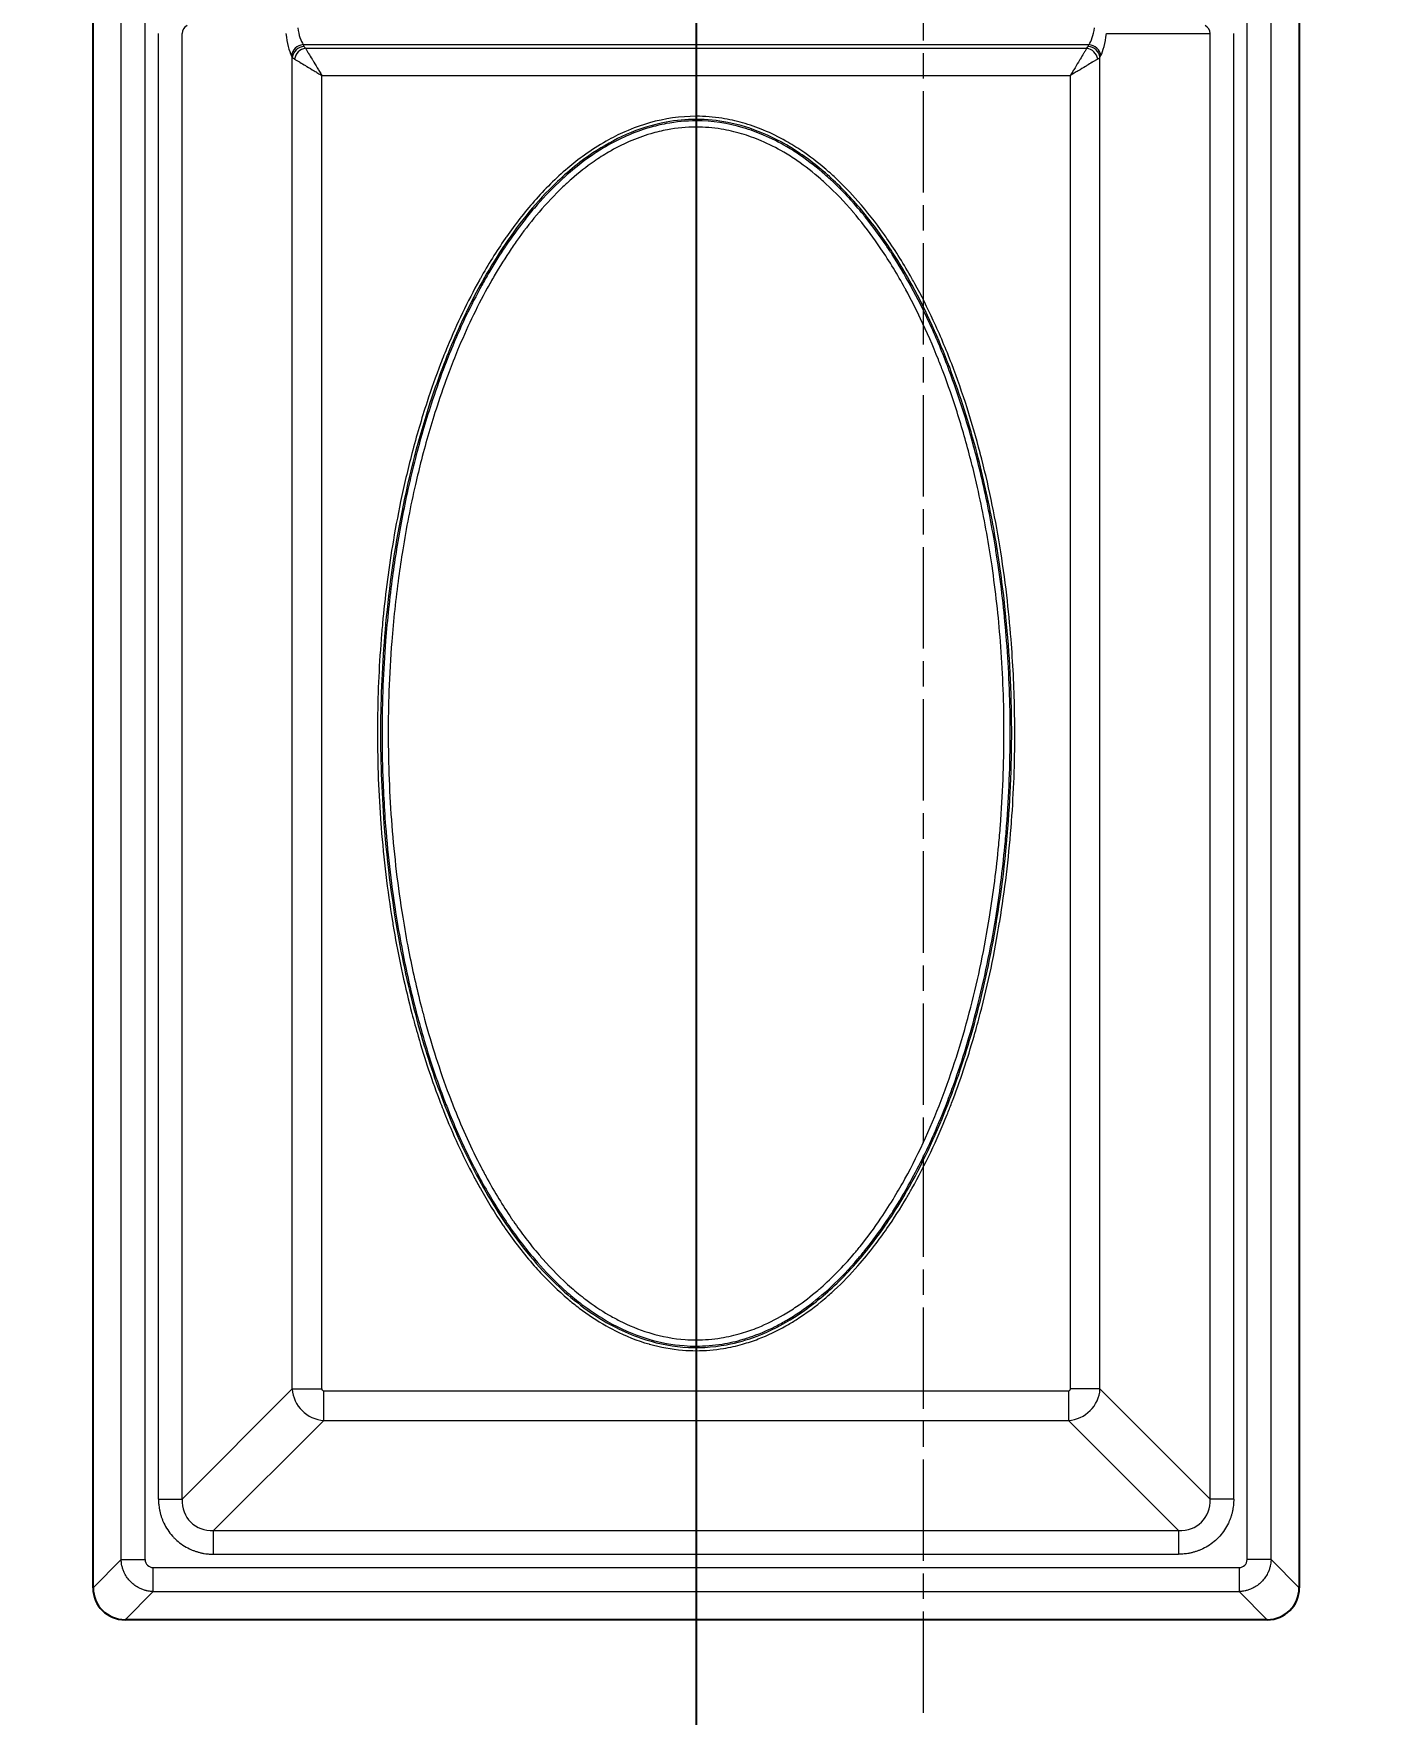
# Model space of a CAD drawing. Header units: millimetres. Extents: x 0 to 1486, y 0 to 1051.
# Drawn here: x 952.08 to 985.14, y 163.98 to 205.36 of the extents above; entities that cross this region are included whole.
import ezdxf

# ---------------------------------------------------------------- set-up
doc = ezdxf.new("R2010")
doc.units = ezdxf.units.MM
doc.header["$LTSCALE"] = 1.25
doc.linetypes.add('CHAIN', pattern=[0.3543, 0.2362, -0.0295, 0.0591, -0.0295])
doc.linetypes.add('LONG_DASH_DOTTED', pattern=[0.3001, 0.2362, -0.0295, 0.0049, -0.0295])
for name, color, linetype, lineweight, true_color in [('Bemaßungen(DIN)', 7, 'Continuous', 5, 0x262659), ('Schnittansichtslinien(DIN)', 7, 'LONG_DASH_DOTTED', 9, 0x262659), ('Sichtbare Kanten(DIN)', 7, 'Continuous', 25, 0x262659), ('Sichtbare tangentiale Kanten(DIN)', 7, 'Continuous', 15, 0x1a1a3e)]:
    doc.layers.add(name, color=color, linetype=linetype, lineweight=lineweight, true_color=true_color)
doc.styles.add('Aktuell-DINGroßer Text', font='arial.ttf')
doc.dimstyles.new('STANDARD-DIN', dxfattribs={"dimscale": 1.25, "dimtxt": 5.25, "dimasz": 2.5, "dimexe": 3.175, "dimexo": 0, "dimgap": 0.8, "dimtad": 1, "dimrnd": 1e-08, "dimtxsty": 'Aktuell-DINGroßer Text', "dimcen": 0.09, "dimdle": 10, "dimclrd": 256, "dimclre": 256, "dimclrt": 256, "dimazin": 2, "dimtfac": 0.666667, "dimtmove": 0, "dimatfit": 3, "dimfxl": 1, "dimtolj": 1, "dimlwd": 25, "dimlwe": 25, "dimarcsym": 0})

# ---------------------------------------------------------------- blocks, each defined once
blk = doc.blocks.new('2DTransSchnitt0')
at = {"layer": 'Schnittansichtslinien(DIN)', "linetype": 'CHAIN', "ltscale": 6.761361}
blk.add_line((779.182, 354.798), (779.182, 108.856), dxfattribs=at)
blk = doc.blocks.new('_DotSmall')
at = {"color": 0, "linetype": 'ByBlock', "const_width": 0.5}
blk.add_lwpolyline([(-0.0625, 0, 1), (0.0625, 0, 1)], format="xyb", close=True, dxfattribs=at)
blk = doc.blocks.new('*D112')
at = {"layer": 'Bemaßungen(DIN)', "color": 250, "linetype": 'Continuous', "lineweight": 25, "true_color": 0x3f3f3f, "transparency": 16777216}
for p, q in [((934.888, 220.033), (934.888, 107.189)), ((968.388, 220.033), (968.388, 107.189)), ((938.013, 111.158), (968.388, 111.158))]:
    blk.add_line(p, q, dxfattribs=at)
at = {"layer": 'Bemaßungen(DIN)', "color": 250, "linetype": 'Continuous', "true_color": 0x3f3f3f, "transparency": 16777216}
blk.add_solid([(938.013, 111.679), (938.013, 110.637), (934.888, 111.158)], dxfattribs=at)
at = {"layer": 'Defpoints', "color": 0, "linetype": 'Continuous', "transparency": 16777216}
for p in [(934.888, 220.033), (968.388, 220.033), (968.388, 111.158)]:
    blk.add_point(p, dxfattribs=at)
at = {"layer": 'Bemaßungen(DIN)', "color": 250, "linetype": 'Continuous', "lineweight": 25, "true_color": 0x3f3f3f, "transparency": 16777216, "xscale": 3.125, "yscale": 3.125, "zscale": 3.125}
blk.add_blockref('_DotSmall', (968.388, 111.158), dxfattribs=at)
at = {"layer": 'Bemaßungen(DIN)', "color": 179, "linetype": 'Continuous', "lineweight": 25, "true_color": 0x262659, "transparency": 16777216, "insert": (937.532, 120.046), "char_height": 6.5625, "attachment_point": 1, "style": 'Aktuell-DINGroßer Text'}
blk.add_mtext('\\A1;33,5{\\H4.375;±0,1}', dxfattribs=at)
blk = doc.blocks.new('*D113')
at = {"layer": 'Bemaßungen(DIN)', "color": 250, "linetype": 'Continuous', "lineweight": 25, "true_color": 0x3f3f3f, "transparency": 16777216}
for p, q in [((968.388, 220.033), (968.388, 107.189)), ((1001.888, 220.033), (1001.888, 107.189)), ((968.388, 111.158), (1001.888, 111.158))]:
    blk.add_line(p, q, dxfattribs=at)
at = {"layer": 'Defpoints', "color": 0, "linetype": 'Continuous', "transparency": 16777216}
for p in [(968.388, 220.033), (1001.888, 220.033), (1001.888, 111.158)]:
    blk.add_point(p, dxfattribs=at)
at = {"layer": 'Bemaßungen(DIN)', "color": 250, "linetype": 'Continuous', "lineweight": 25, "true_color": 0x3f3f3f, "transparency": 16777216, "xscale": 3.125, "yscale": 3.125, "zscale": 3.125, "rotation": 180}
blk.add_blockref('_DotSmall', (968.388, 111.158), dxfattribs=at)
at = {"layer": 'Bemaßungen(DIN)', "color": 250, "linetype": 'Continuous', "lineweight": 25, "true_color": 0x3f3f3f, "transparency": 16777216, "xscale": 3.125, "yscale": 3.125, "zscale": 3.125}
blk.add_blockref('_DotSmall', (1001.888, 111.158), dxfattribs=at)
at = {"layer": 'Bemaßungen(DIN)', "color": 179, "linetype": 'Continuous', "lineweight": 25, "true_color": 0x262659, "transparency": 16777216, "insert": (971.057, 120.046), "char_height": 6.5625, "attachment_point": 1, "style": 'Aktuell-DINGroßer Text'}
blk.add_mtext('\\A1;33,5{\\H4.375;±0,1}', dxfattribs=at)

msp = doc.modelspace()

# ---------------------------------------------------------------- linework, layer by layer
at = {"layer": 'Sichtbare Kanten(DIN)'}
for p, q in [((953.538, 167.096), (953.538, 280.22)), ((983.238, 280.22), (983.238, 167.096)), ((982.45, 166.308), (954.326, 166.308))]:
    msp.add_line(p, q, dxfattribs=at)
for centre, major_axis in [((954.351, 167.12), (-0.583, -0.583)), ((982.426, 167.12), (0.583, -0.583))]:
    msp.add_ellipse(centre, major_axis=major_axis, ratio=0.970288, start_param=5.512866, end_param=7.053504, dxfattribs=at)
at = {"layer": 'Sichtbare tangentiale Kanten(DIN)'}
for p, q in [((954.232, 167.79), (954.232, 279.527)), ((954.823, 167.79), (954.823, 279.527)), ((981.954, 167.79), (981.954, 279.527)), ((982.545, 167.79), (982.545, 279.527)), ((955.151, 169.279), (955.151, 205.361)), ((955.733, 169.279), (955.733, 205.361)), ((978.489, 205.361), (981.044, 205.361)), ((981.044, 169.279), (981.044, 205.361)), ((981.626, 169.279), (981.626, 205.361)), ((958.714, 205.09), (978.062, 205.09)), ((958.736, 205.047), (958.714, 205.09)), ((958.768, 205.004), (978.008, 205.004)), ((978.041, 205.047), (978.062, 205.09)), ((958.445, 204.778), (958.423, 204.82)), ((958.445, 171.991), (958.445, 204.778)), ((978.332, 204.778), (978.353, 204.82)), ((978.332, 171.991), (978.332, 204.778)), ((959.172, 204.33), (977.604, 204.33)), ((959.172, 171.991), (959.172, 204.33)), ((977.604, 171.991), (977.604, 204.33)), ((968.388, 203.325), (968.388, 203.249)), ((968.388, 203.249), (968.388, 203.213)), ((968.388, 203.213), (968.388, 203.059)), ((955.733, 169.279), (958.445, 171.991)), ((958.445, 171.991), (959.172, 171.991)), ((959.221, 171.942), (977.556, 171.942)), ((959.221, 171.215), (959.221, 171.942)), ((977.556, 171.942), (977.556, 171.215)), ((978.332, 171.991), (977.604, 171.991)), ((981.044, 169.279), (978.332, 171.991)), ((956.509, 168.503), (959.221, 171.215)), ((959.221, 171.215), (977.556, 171.215)), ((980.267, 168.503), (977.556, 171.215)), ((955.151, 169.279), (955.733, 169.279)), ((981.626, 169.279), (981.044, 169.279)), ((956.509, 167.921), (956.509, 168.503)), ((956.509, 168.503), (980.267, 168.503)), ((980.267, 168.503), (980.267, 167.921)), ((953.538, 167.096), (954.232, 167.79)), ((954.232, 167.79), (954.823, 167.79)), ((956.509, 167.921), (980.267, 167.921)), ((982.545, 167.79), (981.954, 167.79)), ((983.238, 167.096), (982.545, 167.79)), ((955.02, 167.593), (981.757, 167.593)), ((955.02, 167.002), (955.02, 167.593)), ((981.757, 167.593), (981.757, 167.002)), ((954.326, 166.308), (955.02, 167.002)), ((955.02, 167.002), (981.757, 167.002)), ((982.45, 166.308), (981.757, 167.002))]:
    msp.add_line(p, q, dxfattribs=at)
for centre, major_axis, ratio, start_param, end_param in [((956.027, 205.361), (0.294, 0), 0.850826, 2.198862, 3.141444), ((958.554, 205.895), (-0.001, 1.197), 0.249407, 2.033422, 2.685728), ((958.846, 205.898), (0, 0.9), 0.332438, 2.027023, 2.68632), ((977.931, 205.898), (0, 0.9), 0.332438, 3.596865, 4.256163), ((978.223, 205.895), (0.001, 1.197), 0.249407, 3.597457, 4.249764), ((980.75, 205.361), (-0.294, 0), 0.850826, 3.141742, 4.084323), ((958.714, 204.82), (-0.267, -0.136), 0.876427, 4.292601, 5.756816), ((958.736, 204.778), (-0.267, -0.136), 0.876427, 4.292601, 5.756816), ((958.768, 204.734), (-0.212, -0.212), 0.822157, 4.024283, 5.400495), ((959.261, 205.099), (-0.539, 0), 0.439726, 0.219686, 0.413587), ((977.515, 205.099), (0.539, 0), 0.439726, 5.869599, 6.063499), ((978.008, 204.734), (0.212, -0.212), 0.822157, 0.88269, 2.258902), ((978.041, 204.778), (0.267, -0.136), 0.876427, 0.526369, 1.990584), ((978.062, 204.82), (0.267, -0.136), 0.876427, 0.526369, 1.990584), ((959.226, 204.831), (-0.803, 0), 0.281851, 0.234549, 0.438861), ((977.551, 204.831), (0.803, 0), 0.281851, 5.844325, 6.048636), ((959.224, 171.994), (0.566, -0.566), 0.950188, 3.956104, 5.468674), ((959.224, 171.994), (0.0375, 0.0375), 0.943242, 2.385308, 3.897877), ((977.553, 171.994), (-0.566, -0.566), 0.950188, 0.814511, 2.327081), ((977.553, 171.994), (-0.0375, 0.0375), 0.943242, 2.385308, 3.897877), ((956.593, 169.363), (0.65, 0.65), 0.870843, 2.385491, 3.897694), ((980.183, 169.363), (-0.65, 0.65), 0.870843, 2.385491, 3.897694), ((955.026, 167.796), (-0.146, -0.146), 0.970883, 5.512439, 7.053932), ((981.751, 167.796), (-0.146, 0.146), 0.970883, 2.370846, 3.912339)]:
    msp.add_ellipse(centre, major_axis=major_axis, ratio=ratio, start_param=start_param, end_param=end_param, dxfattribs=at)
for points, knots in [([(958.768, 205.004), (958.774, 204.995), (958.779, 204.985), (958.785, 204.975), (958.792, 204.965), (958.798, 204.954), (958.805, 204.943), (958.816, 204.924), (958.828, 204.904), (958.841, 204.883), (958.843, 204.879), (958.846, 204.874), (958.848, 204.87), (958.874, 204.827), (958.902, 204.781), (958.931, 204.732), (958.937, 204.723), (958.943, 204.713), (958.949, 204.703), (958.984, 204.644), (959.021, 204.583), (959.058, 204.52), (959.077, 204.489), (959.096, 204.457), (959.115, 204.426), (959.125, 204.41), (959.134, 204.394), (959.144, 204.378), (959.153, 204.362), (959.163, 204.346), (959.172, 204.33)], [0, 0, 0, 0, 0.0583903, 0.0583903, 0.0583903, 0.1166231, 0.1166231, 0.1166231, 0.213731, 0.213731, 0.213731, 0.233069, 0.233069, 0.233069, 0.4274621, 0.4274621, 0.4274621, 0.4661163, 0.4661163, 0.4661163, 0.6989275, 0.6989275, 0.6989275, 0.8156207, 0.8156207, 0.8156207, 0.8739806, 0.8739806, 0.8739806, 0.9322842, 0.9322842, 0.9322842, 0.9322842]), ([(978.008, 205.004), (978.003, 204.995), (977.997, 204.985), (977.991, 204.975), (977.985, 204.965), (977.978, 204.954), (977.972, 204.943), (977.961, 204.924), (977.949, 204.904), (977.936, 204.883), (977.933, 204.879), (977.931, 204.874), (977.928, 204.87), (977.903, 204.827), (977.875, 204.781), (977.845, 204.732), (977.84, 204.723), (977.834, 204.713), (977.828, 204.703), (977.792, 204.644), (977.756, 204.583), (977.718, 204.52), (977.699, 204.489), (977.68, 204.457), (977.661, 204.426), (977.652, 204.41), (977.642, 204.394), (977.633, 204.378), (977.623, 204.362), (977.614, 204.346), (977.604, 204.33)], [0, 0, 0, 0, 0.0583903, 0.0583903, 0.0583903, 0.1166231, 0.1166231, 0.1166231, 0.2137311, 0.2137311, 0.2137311, 0.233069, 0.233069, 0.233069, 0.4274621, 0.4274621, 0.4274621, 0.4661163, 0.4661163, 0.4661163, 0.6989275, 0.6989275, 0.6989275, 0.8156207, 0.8156207, 0.8156207, 0.8739806, 0.8739806, 0.8739806, 0.9322842, 0.9322842, 0.9322842, 0.9322842]), ([(958.499, 204.734), (958.508, 204.729), (958.517, 204.723), (958.528, 204.717), (958.538, 204.711), (958.549, 204.705), (958.56, 204.698), (958.579, 204.687), (958.599, 204.675), (958.62, 204.662), (958.624, 204.66), (958.628, 204.657), (958.632, 204.654), (958.675, 204.629), (958.722, 204.601), (958.77, 204.572), (958.78, 204.566), (958.79, 204.56), (958.799, 204.554), (958.858, 204.519), (958.92, 204.482), (958.982, 204.444), (959.014, 204.425), (959.045, 204.407), (959.077, 204.387), (959.093, 204.378), (959.109, 204.368), (959.125, 204.359), (959.14, 204.349), (959.156, 204.34), (959.172, 204.33)], [0, 0, 0, 0, 0.0583903, 0.0583903, 0.0583903, 0.1166231, 0.1166231, 0.1166231, 0.213731, 0.213731, 0.213731, 0.233069, 0.233069, 0.233069, 0.4274621, 0.4274621, 0.4274621, 0.4661163, 0.4661163, 0.4661163, 0.6989275, 0.6989275, 0.6989275, 0.8156207, 0.8156207, 0.8156207, 0.8739806, 0.8739806, 0.8739806, 0.9322842, 0.9322842, 0.9322842, 0.9322842]), ([(978.278, 204.734), (978.269, 204.729), (978.259, 204.723), (978.249, 204.717), (978.239, 204.711), (978.228, 204.705), (978.217, 204.698), (978.198, 204.687), (978.178, 204.675), (978.157, 204.662), (978.153, 204.66), (978.148, 204.657), (978.144, 204.654), (978.101, 204.629), (978.055, 204.601), (978.006, 204.572), (977.997, 204.566), (977.987, 204.56), (977.977, 204.554), (977.918, 204.519), (977.857, 204.482), (977.794, 204.444), (977.763, 204.425), (977.731, 204.407), (977.7, 204.387), (977.684, 204.378), (977.668, 204.368), (977.652, 204.359), (977.636, 204.349), (977.62, 204.34), (977.604, 204.33)], [0, 0, 0, 0, 0.0583903, 0.0583903, 0.0583903, 0.1166231, 0.1166231, 0.1166231, 0.2137311, 0.2137311, 0.2137311, 0.233069, 0.233069, 0.233069, 0.4274621, 0.4274621, 0.4274621, 0.4661163, 0.4661163, 0.4661163, 0.6989275, 0.6989275, 0.6989275, 0.8156207, 0.8156207, 0.8156207, 0.8739806, 0.8739806, 0.8739806, 0.9322842, 0.9322842, 0.9322842, 0.9322842]), ([(968.388, 203.325), (968.601, 203.325), (968.815, 203.308), (969.025, 203.275), (969.197, 203.248), (969.367, 203.211), (969.534, 203.164), (969.71, 203.114), (969.882, 203.054), (970.051, 202.984), (970.24, 202.905), (970.423, 202.815), (970.601, 202.715), (970.733, 202.64), (970.863, 202.56), (970.989, 202.475), (971.183, 202.343), (971.37, 202.2), (971.549, 202.049), (971.641, 201.971), (971.73, 201.891), (971.817, 201.81), (972.012, 201.627), (972.198, 201.435), (972.374, 201.234), (972.598, 200.98), (972.807, 200.714), (973.003, 200.438), (973.031, 200.398), (973.059, 200.358), (973.087, 200.318), (973.307, 200), (973.511, 199.671), (973.7, 199.334), (973.725, 199.29), (973.75, 199.246), (973.774, 199.202), (973.935, 198.907), (974.086, 198.606), (974.228, 198.301), (974.391, 197.948), (974.542, 197.59), (974.681, 197.227), (974.956, 196.512), (975.187, 195.78), (975.381, 195.04), (975.383, 195.034), (975.384, 195.028), (975.386, 195.022), (975.582, 194.273), (975.74, 193.515), (975.865, 192.751), (975.932, 192.346), (975.989, 191.939), (976.037, 191.531), (976.079, 191.171), (976.115, 190.809), (976.143, 190.447), (976.189, 189.868), (976.218, 189.287), (976.229, 188.706), (976.233, 188.513), (976.235, 188.321), (976.235, 188.129), (976.235, 187.408), (976.209, 186.688), (976.156, 185.97), (976.152, 185.917), (976.148, 185.863), (976.144, 185.81), (976.082, 185.039), (975.99, 184.27), (975.865, 183.506), (975.864, 183.498), (975.863, 183.49), (975.861, 183.483), (975.737, 182.727), (975.58, 181.976), (975.386, 181.236), (975.337, 181.049), (975.286, 180.863), (975.233, 180.678), (975.071, 180.12), (974.888, 179.568), (974.679, 179.026), (974.644, 178.933), (974.607, 178.84), (974.57, 178.747), (974.318, 178.122), (974.031, 177.511), (973.701, 176.923), (973.656, 176.845), (973.611, 176.767), (973.566, 176.689), (973.415, 176.434), (973.256, 176.183), (973.087, 175.939), (972.989, 175.798), (972.887, 175.658), (972.783, 175.522), (972.652, 175.351), (972.516, 175.185), (972.374, 175.023), (972.189, 174.813), (971.995, 174.611), (971.789, 174.421), (971.711, 174.349), (971.631, 174.278), (971.549, 174.209), (971.329, 174.023), (971.097, 173.85), (970.854, 173.695), (970.771, 173.642), (970.686, 173.591), (970.601, 173.543), (970.382, 173.419), (970.154, 173.311), (969.919, 173.221), (969.793, 173.173), (969.664, 173.13), (969.534, 173.093), (969.379, 173.049), (969.221, 173.014), (969.063, 172.988), (968.84, 172.951), (968.614, 172.932), (968.388, 172.932), (968.277, 172.932), (968.166, 172.937), (968.055, 172.946), (967.781, 172.968), (967.508, 173.018), (967.243, 173.093), (967.238, 173.094), (967.234, 173.096), (967.229, 173.097), (966.937, 173.18), (966.654, 173.294), (966.383, 173.431), (966.313, 173.467), (966.244, 173.504), (966.176, 173.543), (965.944, 173.674), (965.721, 173.822), (965.509, 173.983), (965.413, 174.056), (965.319, 174.131), (965.227, 174.209), (964.992, 174.408), (964.77, 174.623), (964.56, 174.848), (964.507, 174.906), (964.454, 174.964), (964.402, 175.023), (964.147, 175.314), (963.91, 175.621), (963.69, 175.939), (963.67, 175.968), (963.65, 175.997), (963.631, 176.026), (963.433, 176.317), (963.248, 176.617), (963.076, 176.923), (963.02, 177.022), (962.966, 177.121), (962.913, 177.221), (962.638, 177.739), (962.395, 178.273), (962.179, 178.818), (962.151, 178.887), (962.124, 178.956), (962.097, 179.026), (961.889, 179.568), (961.705, 180.12), (961.544, 180.678), (961.49, 180.863), (961.439, 181.049), (961.39, 181.236), (961.223, 181.875), (961.083, 182.521), (960.968, 183.172), (960.948, 183.283), (960.929, 183.395), (960.911, 183.506), (960.786, 184.27), (960.694, 185.039), (960.633, 185.81), (960.631, 185.838), (960.628, 185.867), (960.626, 185.895), (960.57, 186.638), (960.542, 187.383), (960.542, 188.129), (960.542, 188.2), (960.542, 188.27), (960.542, 188.341), (960.547, 189.044), (960.577, 189.747), (960.633, 190.447), (960.643, 190.578), (960.654, 190.708), (960.667, 190.838), (960.726, 191.478), (960.807, 192.117), (960.911, 192.751), (960.971, 193.114), (961.038, 193.477), (961.113, 193.837), (961.196, 194.234), (961.288, 194.629), (961.39, 195.022), (961.502, 195.448), (961.626, 195.872), (961.763, 196.291), (961.866, 196.607), (961.978, 196.921), (962.097, 197.231), (962.152, 197.373), (962.208, 197.514), (962.266, 197.654), (962.497, 198.214), (962.757, 198.761), (963.052, 199.29), (963.06, 199.305), (963.068, 199.319), (963.076, 199.334), (963.266, 199.671), (963.469, 200), (963.69, 200.318), (963.699, 200.332), (963.709, 200.346), (963.719, 200.36), (963.931, 200.663), (964.158, 200.956), (964.402, 201.234), (964.531, 201.38), (964.664, 201.522), (964.803, 201.659), (964.939, 201.794), (965.081, 201.924), (965.227, 202.049), (965.359, 202.161), (965.496, 202.268), (965.636, 202.369), (965.81, 202.494), (965.99, 202.61), (966.175, 202.715), (966.325, 202.799), (966.48, 202.877), (966.637, 202.946), (966.834, 203.032), (967.036, 203.105), (967.243, 203.164), (967.615, 203.269), (968.002, 203.325), (968.388, 203.325)], [0, 0, 0, 0, 0.639708, 0.639708, 0.639708, 1.160348, 1.160348, 1.160348, 1.708499, 1.708499, 1.708499, 2.321068, 2.321068, 2.321068, 2.777127, 2.777127, 2.777127, 3.481707, 3.481707, 3.481707, 3.840961, 3.840961, 3.840961, 4.642216, 4.642216, 4.642216, 5.656868, 5.656868, 5.656868, 5.802986, 5.802986, 5.802986, 6.963587, 6.963587, 6.963587, 7.114552, 7.114552, 7.114552, 8.124051, 8.124051, 8.124051, 9.289556, 9.289556, 9.289556, 11.587453, 11.587453, 11.587453, 11.605982, 11.605982, 11.605982, 13.927144, 13.927144, 13.927144, 15.159529, 15.159529, 15.159529, 16.248341, 16.248341, 16.248341, 17.992352, 17.992352, 17.992352, 18.569576, 18.569576, 18.569576, 20.730291, 20.730291, 20.730291, 20.890769, 20.890769, 20.890769, 23.211965, 23.211965, 23.211965, 23.235727, 23.235727, 23.235727, 25.53318, 25.53318, 25.53318, 26.112017, 26.112017, 26.112017, 27.854377, 27.854377, 27.854377, 28.153739, 28.153739, 28.153739, 30.175566, 30.175566, 30.175566, 30.445968, 30.445968, 30.445968, 31.33622, 31.33622, 31.33622, 31.85246, 31.85246, 31.85246, 32.496894, 32.496894, 32.496894, 33.336993, 33.336993, 33.336993, 33.657412, 33.657412, 33.657412, 34.522413, 34.522413, 34.522413, 34.818036, 34.818036, 34.818036, 35.57249, 35.57249, 35.57249, 35.978641, 35.978641, 35.978641, 36.46173, 36.46173, 36.46173, 37.139135, 37.139135, 37.139135, 37.472442, 37.472442, 37.472442, 38.299742, 38.299742, 38.299742, 38.313597, 38.313597, 38.313597, 39.224503, 39.224503, 39.224503, 39.460285, 39.460285, 39.460285, 40.259784, 40.259784, 40.259784, 40.620853, 40.620853, 40.620853, 41.545701, 41.545701, 41.545701, 41.781511, 41.781511, 41.781511, 42.942132, 42.942132, 42.942132, 43.047049, 43.047049, 43.047049, 44.102719, 44.102719, 44.102719, 44.442229, 44.442229, 44.442229, 46.200033, 46.200033, 46.200033, 46.423921, 46.423921, 46.423921, 48.166433, 48.166433, 48.166433, 48.745108, 48.745108, 48.745108, 50.727284, 50.727284, 50.727284, 51.066318, 51.066318, 51.066318, 53.387519, 53.387519, 53.387519, 53.473034, 53.473034, 53.473034, 55.708716, 55.708716, 55.708716, 55.921312, 55.921312, 55.921312, 58.029915, 58.029915, 58.029915, 58.421576, 58.421576, 58.421576, 60.351166, 60.351166, 60.351166, 61.455449, 61.455449, 61.455449, 62.672368, 62.672368, 62.672368, 63.995258, 63.995258, 63.995258, 64.993535, 64.993535, 64.993535, 65.448701, 65.448701, 65.448701, 67.264643, 67.264643, 67.264643, 67.314699, 67.314699, 67.314699, 68.475297, 68.475297, 68.475297, 68.525889, 68.525889, 68.525889, 69.636002, 69.636002, 69.636002, 70.220476, 70.220476, 70.220476, 70.796631, 70.796631, 70.796631, 71.316647, 71.316647, 71.316647, 71.957253, 71.957253, 71.957253, 72.473802, 72.473802, 72.473802, 73.117889, 73.117889, 73.117889, 74.278288, 74.278288, 74.278288, 74.278288]), ([(968.388, 203.249), (968.65, 203.249), (969.209, 203.193), (970.083, 202.923), (970.962, 202.439), (971.811, 201.748), (972.571, 200.92), (973.202, 200.037), (973.935, 198.801), (974.672, 197.157), (975.297, 195.172), (975.715, 193.286), (976.029, 191.196), (976.195, 188.752), (976.122, 185.897), (975.782, 183.2), (975.224, 180.794), (974.507, 178.683), (973.664, 176.92), (972.706, 175.491), (971.801, 174.488), (970.869, 173.754), (969.98, 173.295), (969.047, 173.027), (968.065, 172.973), (967.144, 173.173), (966.39, 173.496), (965.76, 173.875), (965.158, 174.351), (964.554, 174.946), (963.985, 175.635), (963.444, 176.429), (962.839, 177.483), (962.195, 178.899), (961.556, 180.789), (961.005, 183.145), (960.674, 185.714), (960.585, 188.367), (960.713, 190.938), (961.09, 193.59), (961.682, 195.915), (962.383, 197.801), (962.994, 199.068), (963.61, 200.087), (964.183, 200.882), (964.908, 201.694), (965.733, 202.387), (966.683, 202.92), (967.551, 203.193), (968.141, 203.249), (968.388, 203.249)], [0, 0, 0, 0, 0.801473, 1.708499, 2.777127, 3.840961, 5.018658, 6.172353, 7.114552, 9.351003, 11.587453, 13.373491, 15.159529, 17.94491, 20.730291, 23.740723, 26.112017, 28.153739, 30.445968, 31.987116, 33.336993, 34.522413, 35.57249, 36.368743, 37.472442, 38.554664, 39.224503, 39.965544, 40.78815, 41.545701, 42.532728, 43.487478, 44.442229, 46.200033, 48.166433, 50.445565, 53.473034, 55.947305, 58.421576, 61.208417, 63.995258, 65.629951, 67.264643, 68.228999, 69.222094, 70.220476, 71.519846, 72.473802, 73.523577, 74.278288, 74.278288, 74.278288, 74.278288]), ([(968.388, 203.213), (968.781, 203.213), (969.174, 203.152), (969.55, 203.042), (969.72, 202.992), (969.887, 202.931), (970.05, 202.862), (970.246, 202.778), (970.437, 202.681), (970.621, 202.574), (970.736, 202.506), (970.849, 202.434), (970.959, 202.359), (971.169, 202.215), (971.37, 202.057), (971.561, 201.89), (971.603, 201.853), (971.646, 201.815), (971.687, 201.777), (971.93, 201.554), (972.158, 201.316), (972.371, 201.066), (972.432, 200.995), (972.492, 200.923), (972.551, 200.85), (972.733, 200.623), (972.904, 200.389), (973.066, 200.149), (973.116, 200.075), (973.165, 200), (973.214, 199.925), (973.372, 199.678), (973.522, 199.425), (973.664, 199.168), (973.671, 199.155), (973.678, 199.142), (973.686, 199.128), (973.841, 198.844), (973.986, 198.554), (974.122, 198.261), (974.286, 197.909), (974.436, 197.552), (974.575, 197.19), (974.588, 197.156), (974.601, 197.121), (974.614, 197.086), (974.738, 196.759), (974.852, 196.429), (974.958, 196.096), (975.083, 195.703), (975.197, 195.306), (975.3, 194.907), (975.36, 194.673), (975.416, 194.438), (975.469, 194.202), (975.583, 193.695), (975.681, 193.185), (975.764, 192.672), (975.785, 192.54), (975.806, 192.408), (975.825, 192.275), (975.916, 191.655), (975.985, 191.032), (976.034, 190.407), (976.089, 189.702), (976.118, 188.994), (976.122, 188.287), (976.122, 188.234), (976.122, 188.181), (976.122, 188.129), (976.122, 187.368), (976.093, 186.608), (976.034, 185.85), (976.021, 185.685), (976.006, 185.519), (975.991, 185.353), (975.934, 184.762), (975.859, 184.172), (975.764, 183.585), (975.703, 183.205), (975.633, 182.825), (975.554, 182.448), (975.478, 182.08), (975.393, 181.714), (975.3, 181.35), (975.138, 180.722), (974.95, 180.099), (974.731, 179.488), (974.693, 179.382), (974.654, 179.276), (974.614, 179.171), (974.51, 178.895), (974.399, 178.621), (974.281, 178.349), (974.096, 177.925), (973.894, 177.507), (973.67, 177.101), (973.668, 177.097), (973.666, 177.093), (973.664, 177.089), (973.528, 176.842), (973.385, 176.6), (973.233, 176.362), (973.178, 176.277), (973.123, 176.192), (973.066, 176.109), (972.902, 175.866), (972.728, 175.629), (972.544, 175.399), (972.487, 175.329), (972.429, 175.26), (972.371, 175.191), (972.164, 174.949), (971.944, 174.718), (971.71, 174.501), (971.661, 174.456), (971.611, 174.411), (971.561, 174.367), (971.366, 174.197), (971.162, 174.038), (970.948, 173.892), (970.841, 173.819), (970.732, 173.75), (970.621, 173.684), (970.527, 173.63), (970.432, 173.578), (970.336, 173.529), (970.13, 173.425), (969.918, 173.335), (969.699, 173.262), (969.65, 173.245), (969.6, 173.23), (969.55, 173.215), (969.378, 173.164), (969.203, 173.124), (969.026, 173.096), (968.815, 173.062), (968.602, 173.045), (968.388, 173.045), (968.29, 173.045), (968.191, 173.048), (968.093, 173.056), (967.799, 173.078), (967.508, 173.132), (967.226, 173.215), (967.21, 173.22), (967.193, 173.225), (967.177, 173.23), (966.839, 173.334), (966.515, 173.479), (966.21, 173.653), (966.192, 173.663), (966.174, 173.674), (966.156, 173.684), (965.955, 173.802), (965.763, 173.932), (965.578, 174.072), (965.454, 174.166), (965.333, 174.265), (965.216, 174.367), (965.148, 174.426), (965.082, 174.487), (965.016, 174.548), (964.801, 174.751), (964.598, 174.966), (964.407, 175.19), (964.176, 175.46), (963.962, 175.742), (963.762, 176.033), (963.745, 176.058), (963.727, 176.083), (963.71, 176.109), (963.601, 176.27), (963.496, 176.435), (963.394, 176.602), (963.297, 176.762), (963.203, 176.925), (963.113, 177.089), (963.01, 177.275), (962.912, 177.463), (962.818, 177.653), (962.629, 178.036), (962.457, 178.426), (962.298, 178.821), (962.252, 178.937), (962.206, 179.054), (962.162, 179.171), (961.964, 179.696), (961.789, 180.229), (961.635, 180.768), (961.58, 180.961), (961.527, 181.155), (961.477, 181.35), (961.356, 181.819), (961.25, 182.292), (961.158, 182.767), (961.105, 183.039), (961.056, 183.312), (961.012, 183.585), (960.891, 184.336), (960.802, 185.092), (960.742, 185.85), (960.722, 186.106), (960.706, 186.363), (960.693, 186.619), (960.667, 187.122), (960.654, 187.625), (960.654, 188.129), (960.654, 188.522), (960.662, 188.916), (960.678, 189.31), (960.692, 189.676), (960.714, 190.042), (960.743, 190.407), (960.784, 190.937), (960.84, 191.465), (960.911, 191.991), (960.942, 192.219), (960.976, 192.446), (961.012, 192.672), (961.092, 193.163), (961.185, 193.651), (961.292, 194.136), (961.35, 194.394), (961.411, 194.651), (961.477, 194.907), (961.592, 195.355), (961.721, 195.8), (961.865, 196.24), (961.957, 196.524), (962.056, 196.806), (962.162, 197.086), (962.193, 197.169), (962.225, 197.251), (962.258, 197.334), (962.4, 197.694), (962.553, 198.051), (962.72, 198.402), (962.844, 198.661), (962.974, 198.917), (963.113, 199.168), (963.169, 199.27), (963.226, 199.371), (963.285, 199.472), (963.414, 199.692), (963.549, 199.909), (963.692, 200.122), (963.698, 200.131), (963.704, 200.14), (963.71, 200.149), (963.847, 200.352), (963.991, 200.551), (964.143, 200.745), (964.228, 200.854), (964.315, 200.961), (964.405, 201.067), (964.594, 201.287), (964.793, 201.498), (965.004, 201.698), (965.074, 201.763), (965.144, 201.828), (965.216, 201.89), (965.399, 202.051), (965.591, 202.202), (965.792, 202.341), (965.91, 202.423), (966.031, 202.501), (966.155, 202.574), (966.325, 202.673), (966.5, 202.763), (966.68, 202.842), (966.857, 202.92), (967.04, 202.987), (967.226, 203.042), (967.367, 203.083), (967.51, 203.118), (967.654, 203.144), (967.896, 203.189), (968.142, 203.213), (968.388, 203.213)], [0, 0, 0, 0, 1.13436, 1.13436, 1.13436, 1.648132, 1.648132, 1.648132, 2.268893, 2.268893, 2.268893, 2.658644, 2.658644, 2.658644, 3.403508, 3.403508, 3.403508, 3.570243, 3.570243, 3.570243, 4.538009, 4.538009, 4.538009, 4.814995, 4.814995, 4.814995, 5.672522, 5.672522, 5.672522, 5.936787, 5.936787, 5.936787, 6.807049, 6.807049, 6.807049, 6.85221, 6.85221, 6.85221, 7.813767, 7.813767, 7.813767, 8.965202, 8.965202, 8.965202, 9.076064, 9.076064, 9.076064, 10.116636, 10.116636, 10.116636, 11.345066, 11.345066, 11.345066, 12.065149, 12.065149, 12.065149, 13.614093, 13.614093, 13.614093, 14.013663, 14.013663, 14.013663, 15.88308, 15.88308, 15.88308, 17.995019, 17.995019, 17.995019, 18.152131, 18.152131, 18.152131, 20.421151, 20.421151, 20.421151, 20.917399, 20.917399, 20.917399, 22.690238, 22.690238, 22.690238, 23.83978, 23.83978, 23.83978, 24.959232, 24.959232, 24.959232, 26.893631, 26.893631, 26.893631, 27.228211, 27.228211, 27.228211, 28.107348, 28.107348, 28.107348, 29.483886, 29.483886, 29.483886, 29.497213, 29.497213, 29.497213, 30.332062, 30.332062, 30.332062, 30.631736, 30.631736, 30.631736, 31.500075, 31.500075, 31.500075, 31.766262, 31.766262, 31.766262, 32.704434, 32.704434, 32.704434, 32.900755, 32.900755, 32.900755, 33.658217, 33.658217, 33.658217, 34.035302, 34.035302, 34.035302, 34.350766, 34.350766, 34.350766, 35.019428, 35.019428, 35.019428, 35.169775, 35.169775, 35.169775, 35.688089, 35.688089, 35.688089, 36.304253, 36.304253, 36.304253, 36.588432, 36.588432, 36.588432, 37.438768, 37.438768, 37.438768, 37.488776, 37.488776, 37.488776, 38.512582, 38.512582, 38.512582, 38.573276, 38.573276, 38.573276, 39.250927, 39.250927, 39.250927, 39.707763, 39.707763, 39.707763, 39.971507, 39.971507, 39.971507, 40.840853, 40.840853, 40.840853, 41.886498, 41.886498, 41.886498, 41.976802, 41.976802, 41.976802, 42.555048, 42.555048, 42.555048, 43.111289, 43.111289, 43.111289, 43.74126, 43.74126, 43.74126, 45.007841, 45.007841, 45.007841, 45.380295, 45.380295, 45.380295, 47.050279, 47.050279, 47.050279, 47.649332, 47.649332, 47.649332, 49.092716, 49.092716, 49.092716, 49.918292, 49.918292, 49.918292, 52.18734, 52.18734, 52.18734, 52.954306, 52.954306, 52.954306, 54.456398, 54.456398, 54.456398, 55.632024, 55.632024, 55.632024, 56.72542, 56.72542, 56.72542, 58.309742, 58.309742, 58.309742, 58.994445, 58.994445, 58.994445, 60.475949, 60.475949, 60.475949, 61.263459, 61.263459, 61.263459, 62.642156, 62.642156, 62.642156, 63.532468, 63.532468, 63.532468, 63.795658, 63.795658, 63.795658, 64.94916, 64.94916, 64.94916, 65.801482, 65.801482, 65.801482, 66.146102, 66.146102, 66.146102, 66.904062, 66.904062, 66.904062, 66.935983, 66.935983, 66.935983, 67.662022, 67.662022, 67.662022, 68.070543, 68.070543, 68.070543, 68.924954, 68.924954, 68.924954, 69.205049, 69.205049, 69.205049, 69.919449, 69.919449, 69.919449, 70.33964, 70.33964, 70.33964, 70.911285, 70.911285, 70.911285, 71.474241, 71.474241, 71.474241, 71.898749, 71.898749, 71.898749, 72.608523, 72.608523, 72.608523, 72.608523]), ([(968.388, 203.059), (968.595, 203.059), (968.802, 203.042), (969.006, 203.009), (969.175, 202.982), (969.343, 202.944), (969.507, 202.895), (969.671, 202.847), (969.832, 202.788), (969.99, 202.721), (970.18, 202.64), (970.365, 202.546), (970.544, 202.441), (970.656, 202.376), (970.765, 202.306), (970.872, 202.233), (971.077, 202.092), (971.273, 201.938), (971.46, 201.775), (971.502, 201.738), (971.543, 201.701), (971.584, 201.664), (971.818, 201.449), (972.038, 201.219), (972.245, 200.978), (972.248, 200.975), (972.251, 200.971), (972.255, 200.967), (972.449, 200.74), (972.632, 200.502), (972.805, 200.258), (972.85, 200.193), (972.895, 200.129), (972.939, 200.063), (973.151, 199.75), (973.347, 199.426), (973.53, 199.095), (973.537, 199.081), (973.544, 199.068), (973.551, 199.055), (973.68, 198.82), (973.801, 198.581), (973.916, 198.339), (974.073, 198.01), (974.218, 197.676), (974.353, 197.337), (974.393, 197.236), (974.432, 197.134), (974.471, 197.032), (974.594, 196.708), (974.707, 196.38), (974.812, 196.049), (974.937, 195.659), (975.049, 195.265), (975.151, 194.869), (975.201, 194.676), (975.248, 194.483), (975.292, 194.29), (975.418, 193.746), (975.524, 193.198), (975.613, 192.648), (975.634, 192.516), (975.654, 192.385), (975.674, 192.253), (975.764, 191.636), (975.833, 191.017), (975.881, 190.396), (975.936, 189.694), (975.965, 188.99), (975.969, 188.286), (975.969, 188.233), (975.969, 188.181), (975.969, 188.129), (975.969, 187.372), (975.94, 186.616), (975.881, 185.862), (975.869, 185.702), (975.855, 185.542), (975.84, 185.382), (975.783, 184.789), (975.708, 184.198), (975.613, 183.609), (975.552, 183.231), (975.482, 182.854), (975.404, 182.479), (975.328, 182.114), (975.244, 181.75), (975.151, 181.389), (974.963, 180.656), (974.738, 179.933), (974.471, 179.225), (974.204, 178.517), (973.894, 177.825), (973.53, 177.163), (973.448, 177.015), (973.364, 176.868), (973.277, 176.723), (973.169, 176.544), (973.057, 176.368), (972.939, 176.194), (972.777, 175.955), (972.606, 175.721), (972.424, 175.496), (972.369, 175.426), (972.312, 175.358), (972.254, 175.291), (972.008, 175.003), (971.744, 174.731), (971.46, 174.482), (971.434, 174.46), (971.408, 174.438), (971.383, 174.416), (971.216, 174.275), (971.042, 174.141), (970.862, 174.018), (970.758, 173.947), (970.652, 173.88), (970.543, 173.816), (970.341, 173.698), (970.131, 173.593), (969.915, 173.505), (969.781, 173.451), (969.645, 173.403), (969.507, 173.362), (969.341, 173.313), (969.172, 173.274), (969.002, 173.247), (968.799, 173.214), (968.594, 173.198), (968.388, 173.198), (968.298, 173.198), (968.209, 173.201), (968.119, 173.207), (967.832, 173.227), (967.546, 173.28), (967.27, 173.362), (967.254, 173.367), (967.238, 173.371), (967.222, 173.376), (966.974, 173.453), (966.733, 173.552), (966.502, 173.669), (966.411, 173.716), (966.321, 173.765), (966.233, 173.816), (966.038, 173.931), (965.851, 174.057), (965.671, 174.194), (965.549, 174.286), (965.431, 174.382), (965.317, 174.482), (965.067, 174.701), (964.833, 174.937), (964.614, 175.185), (964.583, 175.22), (964.552, 175.255), (964.522, 175.291), (964.296, 175.555), (964.085, 175.833), (963.888, 176.12), (963.871, 176.145), (963.854, 176.169), (963.837, 176.194), (963.625, 176.508), (963.429, 176.831), (963.247, 177.163), (963.194, 177.258), (963.143, 177.354), (963.092, 177.451), (962.851, 177.915), (962.635, 178.392), (962.44, 178.878), (962.394, 178.993), (962.349, 179.109), (962.305, 179.225), (962.074, 179.838), (961.875, 180.462), (961.703, 181.094), (961.677, 181.192), (961.651, 181.29), (961.625, 181.389), (961.505, 181.855), (961.4, 182.324), (961.308, 182.797), (961.255, 183.067), (961.207, 183.338), (961.163, 183.609), (961.043, 184.356), (960.954, 185.108), (960.895, 185.862), (960.836, 186.616), (960.807, 187.372), (960.807, 188.129), (960.807, 188.476), (960.813, 188.824), (960.826, 189.172), (960.84, 189.58), (960.863, 189.988), (960.895, 190.395), (960.936, 190.922), (960.992, 191.447), (961.063, 191.971), (961.094, 192.197), (961.127, 192.423), (961.164, 192.648), (961.251, 193.189), (961.355, 193.727), (961.477, 194.261), (961.524, 194.464), (961.573, 194.667), (961.625, 194.869), (961.74, 195.314), (961.868, 195.755), (962.01, 196.192), (962.102, 196.474), (962.201, 196.754), (962.305, 197.032), (962.373, 197.211), (962.443, 197.388), (962.516, 197.565), (962.732, 198.087), (962.975, 198.599), (963.247, 199.095), (963.302, 199.195), (963.359, 199.295), (963.417, 199.394), (963.55, 199.622), (963.69, 199.845), (963.837, 200.063), (963.901, 200.157), (963.966, 200.251), (964.032, 200.343), (964.187, 200.558), (964.35, 200.766), (964.522, 200.967), (964.707, 201.183), (964.903, 201.391), (965.11, 201.587), (965.177, 201.651), (965.246, 201.714), (965.317, 201.775), (965.496, 201.932), (965.683, 202.08), (965.879, 202.215), (965.994, 202.295), (966.112, 202.371), (966.233, 202.441), (966.397, 202.538), (966.567, 202.625), (966.741, 202.702), (966.913, 202.777), (967.09, 202.842), (967.27, 202.895), (967.405, 202.935), (967.543, 202.968), (967.682, 202.994), (967.915, 203.037), (968.152, 203.059), (968.388, 203.059)], [0, 0, 0, 0, 0.620901, 0.620901, 0.620901, 1.134291, 1.134291, 1.134291, 1.648132, 1.648132, 1.648132, 2.268896, 2.268896, 2.268896, 2.658644, 2.658644, 2.658644, 3.403509, 3.403509, 3.403509, 3.570243, 3.570243, 3.570243, 4.522872, 4.522872, 4.522872, 4.538033, 4.538033, 4.538033, 5.435647, 5.435647, 5.435647, 5.672526, 5.672526, 5.672526, 6.807049, 6.807049, 6.807049, 6.85221, 6.85221, 6.85221, 7.65563, 7.65563, 7.65563, 8.748582, 8.748582, 8.748582, 9.07605, 9.07605, 9.07605, 10.116636, 10.116636, 10.116636, 11.345061, 11.345061, 11.345061, 11.940907, 11.940907, 11.940907, 13.614094, 13.614094, 13.614094, 14.013663, 14.013663, 14.013663, 15.883041, 15.883041, 15.883041, 17.995019, 17.995019, 17.995019, 18.152131, 18.152131, 18.152131, 20.421151, 20.421151, 20.421151, 20.902488, 20.902488, 20.902488, 22.690208, 22.690208, 22.690208, 23.83978, 23.83978, 23.83978, 24.959232, 24.959232, 24.959232, 27.228332, 27.228332, 27.228332, 29.497264, 29.497264, 29.497264, 30.004132, 30.004132, 30.004132, 30.631822, 30.631822, 30.631822, 31.500075, 31.500075, 31.500075, 31.766262, 31.766262, 31.766262, 32.900744, 32.900744, 32.900744, 33.002604, 33.002604, 33.002604, 33.658217, 33.658217, 33.658217, 34.035386, 34.035386, 34.035386, 34.737409, 34.737409, 34.737409, 35.169886, 35.169886, 35.169886, 35.688089, 35.688089, 35.688089, 36.304254, 36.304254, 36.304254, 36.573387, 36.573387, 36.573387, 37.438768, 37.438768, 37.438768, 37.488776, 37.488776, 37.488776, 38.267108, 38.267108, 38.267108, 38.573188, 38.573188, 38.573188, 39.250927, 39.250927, 39.250927, 39.707618, 39.707618, 39.707618, 40.702482, 40.702482, 40.702482, 40.842288, 40.842288, 40.842288, 41.886498, 41.886498, 41.886498, 41.976801, 41.976801, 41.976801, 43.111293, 43.111293, 43.111293, 43.438274, 43.438274, 43.438274, 45.007841, 45.007841, 45.007841, 45.380294, 45.380294, 45.380294, 47.344178, 47.344178, 47.344178, 47.649338, 47.649338, 47.649338, 49.092716, 49.092716, 49.092716, 49.918319, 49.918319, 49.918319, 52.187343, 52.187343, 52.187343, 54.456392, 54.456392, 54.456392, 55.49965, 55.49965, 55.49965, 56.725435, 56.725435, 56.725435, 58.309742, 58.309742, 58.309742, 58.994439, 58.994439, 58.994439, 60.637765, 60.637765, 60.637765, 61.26347, 61.26347, 61.26347, 62.642156, 62.642156, 62.642156, 63.532496, 63.532496, 63.532496, 64.10511, 64.10511, 64.10511, 65.801507, 65.801507, 65.801507, 66.146102, 66.146102, 66.146102, 66.936006, 66.936006, 66.936006, 67.277478, 67.277478, 67.277478, 68.070691, 68.070691, 68.070691, 68.924954, 68.924954, 68.924954, 69.205049, 69.205049, 69.205049, 69.919449, 69.919449, 69.919449, 70.339628, 70.339628, 70.339628, 70.911285, 70.911285, 70.911285, 71.474194, 71.474194, 71.474194, 71.898749, 71.898749, 71.898749, 72.608523, 72.608523, 72.608523, 72.608523]), ([(955.151, 169.279), (955.151, 169.253), (955.151, 169.227), (955.153, 169.201), (955.154, 169.182), (955.155, 169.163), (955.157, 169.143), (955.158, 169.137), (955.158, 169.131), (955.159, 169.124), (955.162, 169.099), (955.165, 169.073), (955.169, 169.048), (955.172, 169.035), (955.174, 169.022), (955.176, 169.01), (955.179, 168.997), (955.181, 168.985), (955.184, 168.972), (955.19, 168.947), (955.196, 168.922), (955.203, 168.898), (955.21, 168.873), (955.217, 168.849), (955.226, 168.825), (955.234, 168.801), (955.243, 168.777), (955.252, 168.753), (955.262, 168.73), (955.272, 168.706), (955.283, 168.684), (955.338, 168.569), (955.408, 168.463), (955.492, 168.369), (955.509, 168.35), (955.526, 168.331), (955.544, 168.314), (955.562, 168.296), (955.58, 168.279), (955.599, 168.262), (955.693, 168.178), (955.799, 168.108), (955.914, 168.053), (955.937, 168.042), (955.96, 168.032), (955.983, 168.022), (956.007, 168.013), (956.031, 168.004), (956.055, 167.996), (956.079, 167.987), (956.103, 167.98), (956.128, 167.973), (956.152, 167.966), (956.177, 167.96), (956.202, 167.954), (956.215, 167.951), (956.227, 167.949), (956.24, 167.946), (956.252, 167.944), (956.265, 167.941), (956.278, 167.939), (956.303, 167.935), (956.329, 167.932), (956.354, 167.929), (956.361, 167.928), (956.367, 167.928), (956.373, 167.927), (956.393, 167.925), (956.412, 167.924), (956.431, 167.923), (956.457, 167.921), (956.483, 167.921), (956.509, 167.921)], [-5.513202, -5.513202, -5.513202, -5.513202, -5.436809, -5.436809, -5.436809, -5.379514, -5.379514, -5.379514, -5.360415, -5.360415, -5.360415, -5.284022, -5.284022, -5.284022, -5.245825, -5.245825, -5.245825, -5.207629, -5.207629, -5.207629, -5.131235, -5.131235, -5.131235, -5.054842, -5.054842, -5.054842, -4.978448, -4.978448, -4.978448, -4.902055, -4.902055, -4.902055, -4.520088, -4.520088, -4.520088, -4.443694, -4.443694, -4.443694, -4.367301, -4.367301, -4.367301, -3.985334, -3.985334, -3.985334, -3.90894, -3.90894, -3.90894, -3.832547, -3.832547, -3.832547, -3.756153, -3.756153, -3.756153, -3.67976, -3.67976, -3.67976, -3.641563, -3.641563, -3.641563, -3.603367, -3.603367, -3.603367, -3.526973, -3.526973, -3.526973, -3.507875, -3.507875, -3.507875, -3.45058, -3.45058, -3.45058, -3.374186, -3.374186, -3.374186, -3.374186]), ([(981.626, 169.279), (981.626, 169.253), (981.625, 169.227), (981.624, 169.201), (981.623, 169.182), (981.621, 169.163), (981.619, 169.143), (981.619, 169.137), (981.618, 169.131), (981.617, 169.124), (981.615, 169.099), (981.611, 169.073), (981.607, 169.048), (981.605, 169.035), (981.603, 169.022), (981.6, 169.01), (981.598, 168.997), (981.595, 168.985), (981.592, 168.972), (981.587, 168.947), (981.581, 168.922), (981.574, 168.898), (981.567, 168.873), (981.559, 168.849), (981.551, 168.825), (981.542, 168.801), (981.534, 168.777), (981.524, 168.753), (981.514, 168.73), (981.504, 168.706), (981.493, 168.684), (981.439, 168.569), (981.368, 168.463), (981.285, 168.369), (981.268, 168.35), (981.251, 168.331), (981.233, 168.314), (981.215, 168.296), (981.197, 168.279), (981.178, 168.262), (981.084, 168.178), (980.977, 168.108), (980.863, 168.053), (980.84, 168.042), (980.817, 168.032), (980.793, 168.022), (980.77, 168.013), (980.746, 168.004), (980.722, 167.996), (980.698, 167.987), (980.673, 167.98), (980.649, 167.973), (980.624, 167.966), (980.599, 167.96), (980.574, 167.954), (980.562, 167.951), (980.549, 167.949), (980.537, 167.946), (980.524, 167.944), (980.511, 167.941), (980.499, 167.939), (980.473, 167.935), (980.448, 167.932), (980.422, 167.929), (980.416, 167.928), (980.409, 167.928), (980.403, 167.927), (980.384, 167.925), (980.364, 167.924), (980.345, 167.923), (980.319, 167.921), (980.293, 167.921), (980.267, 167.921)], [-5.513202, -5.513202, -5.513202, -5.513202, -5.436809, -5.436809, -5.436809, -5.379514, -5.379514, -5.379514, -5.360415, -5.360415, -5.360415, -5.284022, -5.284022, -5.284022, -5.245825, -5.245825, -5.245825, -5.207629, -5.207629, -5.207629, -5.131235, -5.131235, -5.131235, -5.054842, -5.054842, -5.054842, -4.978448, -4.978448, -4.978448, -4.902055, -4.902055, -4.902055, -4.520088, -4.520088, -4.520088, -4.443694, -4.443694, -4.443694, -4.367301, -4.367301, -4.367301, -3.985334, -3.985334, -3.985334, -3.90894, -3.90894, -3.90894, -3.832547, -3.832547, -3.832547, -3.756153, -3.756153, -3.756153, -3.67976, -3.67976, -3.67976, -3.641563, -3.641563, -3.641563, -3.603367, -3.603367, -3.603367, -3.526973, -3.526973, -3.526973, -3.507875, -3.507875, -3.507875, -3.45058, -3.45058, -3.45058, -3.374186, -3.374186, -3.374186, -3.374186]), ([(955.02, 167.002), (954.991, 167.002), (954.962, 167.005), (954.933, 167.009), (954.911, 167.011), (954.889, 167.015), (954.868, 167.02), (954.861, 167.021), (954.854, 167.023), (954.847, 167.025), (954.818, 167.032), (954.79, 167.04), (954.763, 167.05), (954.749, 167.056), (954.735, 167.061), (954.722, 167.067), (954.708, 167.072), (954.695, 167.079), (954.682, 167.085), (954.603, 167.124), (954.531, 167.176), (954.468, 167.238), (954.406, 167.301), (954.354, 167.373), (954.315, 167.452), (954.309, 167.465), (954.303, 167.478), (954.297, 167.492), (954.291, 167.505), (954.286, 167.519), (954.281, 167.533), (954.271, 167.56), (954.262, 167.588), (954.255, 167.616), (954.253, 167.624), (954.252, 167.631), (954.25, 167.638), (954.245, 167.659), (954.242, 167.681), (954.239, 167.703), (954.235, 167.731), (954.233, 167.761), (954.232, 167.79)], [-3.12982, -3.12982, -3.12982, -3.12982, -3.041776, -3.041776, -3.041776, -2.975742, -2.975742, -2.975742, -2.953731, -2.953731, -2.953731, -2.865686, -2.865686, -2.865686, -2.821663, -2.821663, -2.821663, -2.777642, -2.777642, -2.777642, -2.513508, -2.513508, -2.513508, -2.249374, -2.249374, -2.249374, -2.205353, -2.205353, -2.205353, -2.161329, -2.161329, -2.161329, -2.073285, -2.073285, -2.073285, -2.051273, -2.051273, -2.051273, -1.98524, -1.98524, -1.98524, -1.897195, -1.897195, -1.897195, -1.897195]), ([(982.545, 167.79), (982.544, 167.761), (982.542, 167.731), (982.538, 167.703), (982.535, 167.681), (982.531, 167.659), (982.526, 167.638), (982.525, 167.631), (982.523, 167.624), (982.521, 167.616), (982.514, 167.588), (982.506, 167.56), (982.496, 167.533), (982.491, 167.519), (982.485, 167.505), (982.48, 167.492), (982.474, 167.478), (982.468, 167.465), (982.461, 167.452), (982.422, 167.373), (982.37, 167.301), (982.308, 167.238), (982.246, 167.176), (982.173, 167.124), (982.094, 167.085), (982.081, 167.079), (982.068, 167.072), (982.055, 167.067), (982.041, 167.061), (982.028, 167.056), (982.014, 167.05), (981.986, 167.04), (981.958, 167.032), (981.93, 167.025), (981.923, 167.023), (981.916, 167.021), (981.909, 167.02), (981.887, 167.015), (981.866, 167.011), (981.844, 167.009), (981.815, 167.005), (981.786, 167.002), (981.757, 167.002)], [-3.12982, -3.12982, -3.12982, -3.12982, -3.041776, -3.041776, -3.041776, -2.975742, -2.975742, -2.975742, -2.953731, -2.953731, -2.953731, -2.865686, -2.865686, -2.865686, -2.821663, -2.821663, -2.821663, -2.777642, -2.777642, -2.777642, -2.513508, -2.513508, -2.513508, -2.249374, -2.249374, -2.249374, -2.205353, -2.205353, -2.205353, -2.161329, -2.161329, -2.161329, -2.073285, -2.073285, -2.073285, -2.051273, -2.051273, -2.051273, -1.98524, -1.98524, -1.98524, -1.897195, -1.897195, -1.897195, -1.897195])]:
    msp.add_open_spline(points, degree=3, knots=knots, dxfattribs=at)

# ---------------------------------------------------------------- block references
at = {"layer": 'Schnittansichtslinien(DIN)', "xscale": 1.25, "yscale": 1.25, "zscale": 1.25}
msp.add_blockref('2DTransSchnitt0', (0, 0), dxfattribs=at)

# ---------------------------------------------------------------- dimensions: what is measured, and where the dimension line sits
at = {"layer": 'Bemaßungen(DIN)', "color": 250, "linetype": 'Continuous', "lineweight": 25, "true_color": 0x3f3f3f}
for base, p1, p2, override, picture, middle in [((968.388, 111.158), (934.888, 220.033), (968.388, 220.033), {"dimgap": 0.8, "dimdec": 2, "dimblk2": 'DotSmall', "dimsah": 1, "dimdle": 0, "dimtol": 1, "dimlim": 0, "dimtp": 0.1, "dimtm": 0.1, "dimtdec": 2, "dimtofl": 0, "dimatfit": 1}, '*D112', (951.626, 111.158)), ((1001.888, 111.158), (968.388, 220.033), (1001.888, 220.033), {"dimgap": 0.8, "dimdec": 2, "dimblk1": 'DotSmall', "dimblk2": 'DotSmall', "dimsah": 1, "dimdle": 0, "dimtol": 1, "dimlim": 0, "dimtp": 0.1, "dimtm": 0.1, "dimtdec": 2, "dimtofl": 0, "dimatfit": 1}, '*D113', (985.151, 111.158))]:
    dim = msp.add_linear_dim(base=base, p1=p1, p2=p2, angle=180, dimstyle='STANDARD-DIN', override=override, dxfattribs=at)
    dim.commit()
    dim.dimension.update_dxf_attribs({"geometry": picture, "text_midpoint": middle, "dimtype": 160})

doc.saveas('drawing.dxf')
